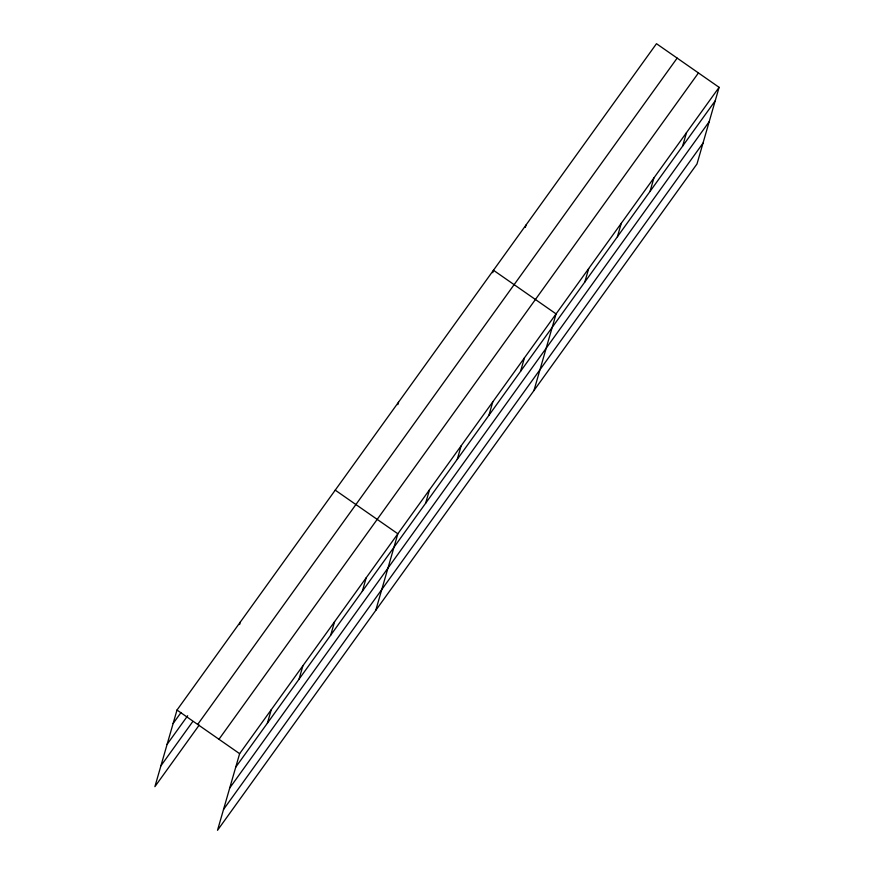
<?xml version="1.0" encoding="UTF-8"?>
<svg xmlns="http://www.w3.org/2000/svg" width="874" height="874" viewBox="0 0 874 874"><rect width="100%" height="100%" fill="white"/><g stroke="black" fill="none" stroke-linecap="round" stroke-linejoin="round"><path stroke-width="1.31" d="M719.105 87.334L239.629 753.672L217.517 830.3L696.993 163.962L719.105 87.334L656.483 43.7L177.007 710.038L154.895 786.666L199.196 725.092M239.585 624.528L240.295 622.08M267.389 723.169L271.279 709.699M299.028 679.196L302.917 665.715M330.678 635.212L334.567 621.742M397.823 404.64L398.522 402.193M362.328 591.239L366.217 577.758M375.744 610.413L397.856 533.785L335.234 490.139M425.616 503.282L429.505 489.801M492.75 272.699L493.46 270.252L556.082 313.897L533.97 390.514M457.266 459.309L461.155 445.827M525.361 227.393L526.072 224.946M488.905 415.325L492.794 401.854M520.554 371.352L524.444 357.87M584.804 282.062L588.694 268.58M617.405 236.745L621.294 223.274M650.016 191.439L653.905 177.957M682.616 146.133L686.505 132.651M173.118 723.508L181.027 712.518M167.098 744.353L187.67 715.762M160.903 765.821L192.553 721.848M197.677 724.437L677.153 58.099M218.97 739.273L698.446 72.935M235.74 767.154L715.216 100.816M229.731 787.987L709.207 121.661M223.525 809.466L703.013 143.128M177.007 710.038L239.629 753.672"/></g></svg>
